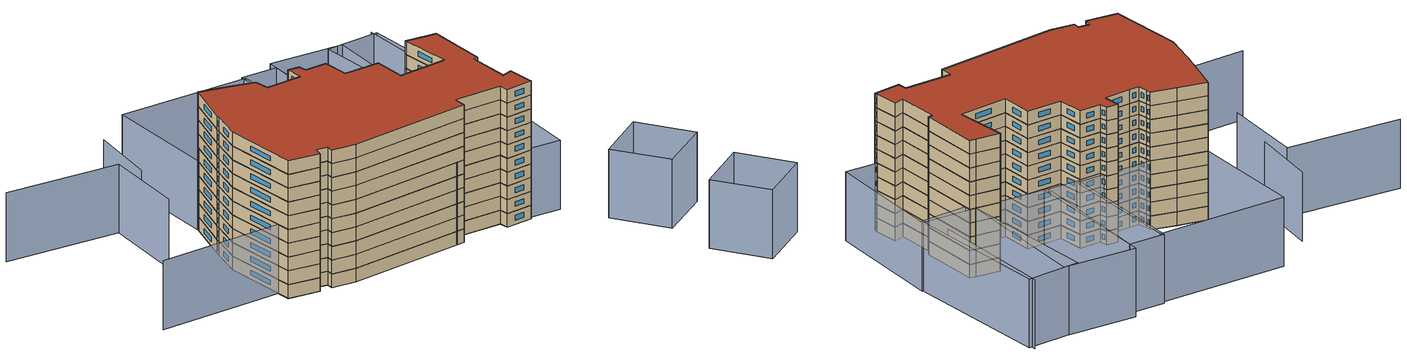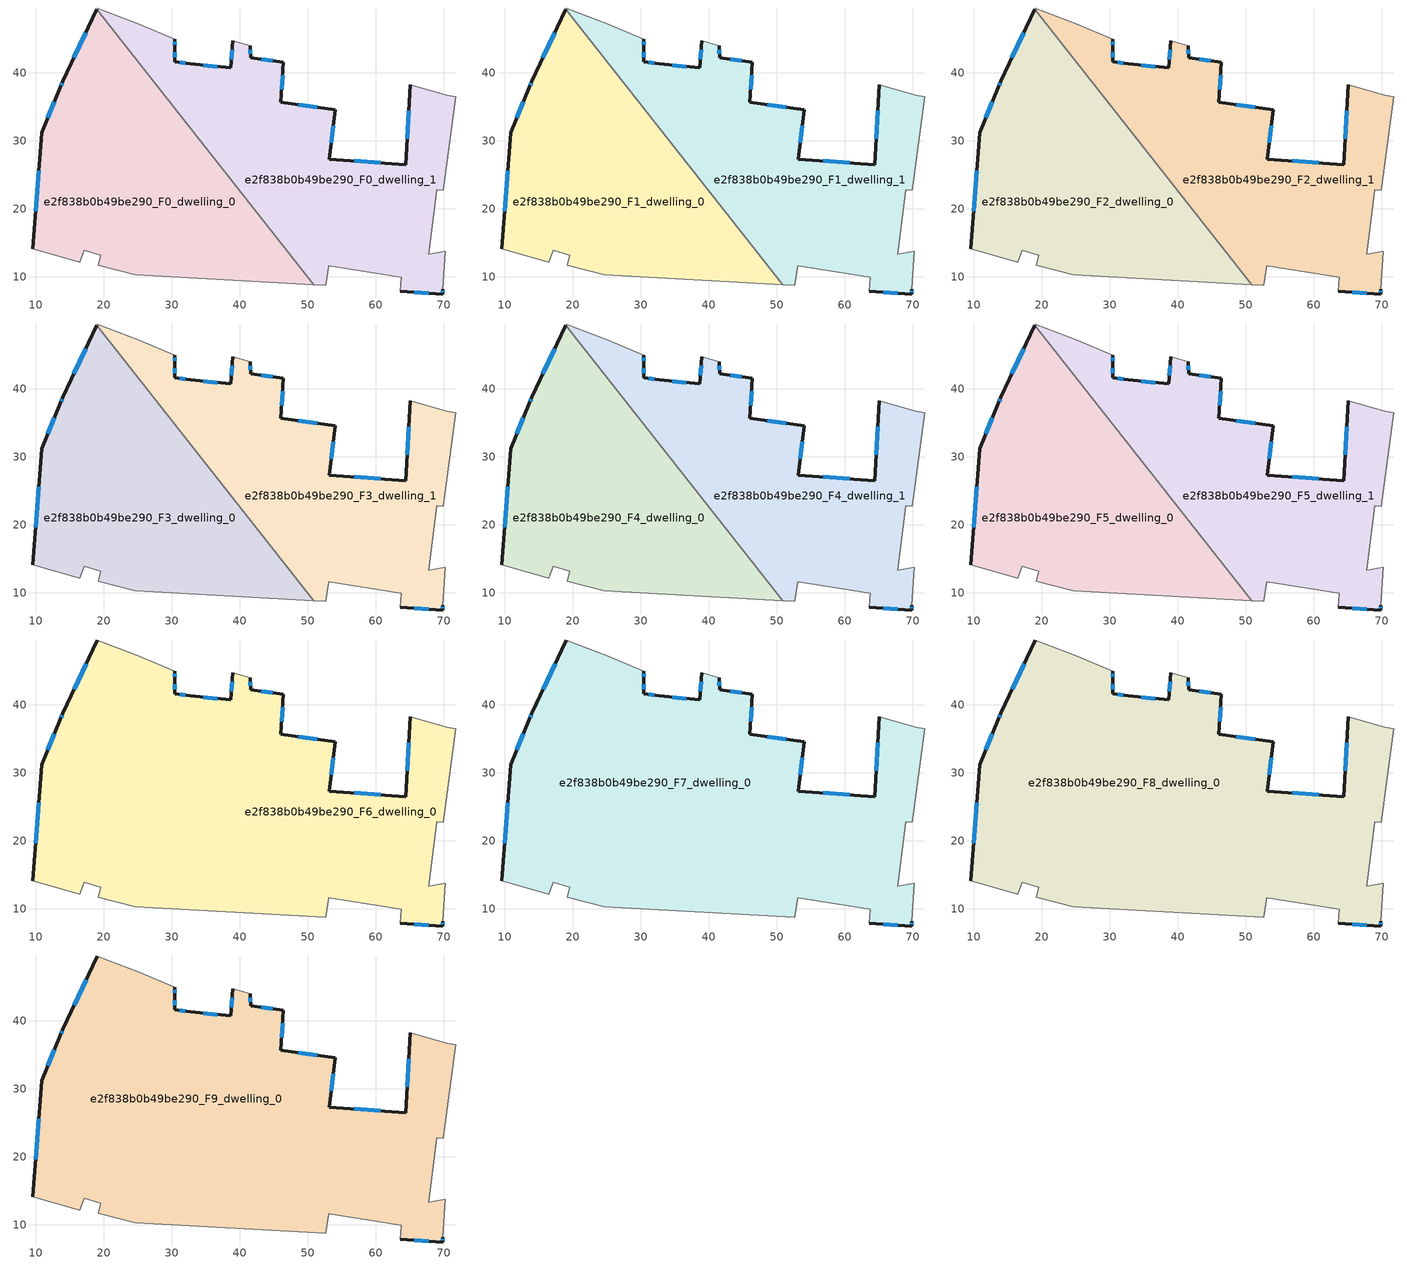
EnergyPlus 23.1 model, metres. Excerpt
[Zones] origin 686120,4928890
e2f838b0b49be290_F0_dwelling_0
 floor ground (EU_floor_Construction): 50.9,8.88 18.97,49.33 14,38.8 13.64,37.92 10.9,31.18 9.59,14.11 16.46,12.14 17.13,13.94 19.56,13.2 19.23,11.7 24.6,10.34 z0
 wall outside (EU_wall_Construction): 9.59,14.11 10.9,31.18 13.64,37.92 14,38.8 18.97,49.33 z0:3
 wall adiabatic (EU_wall_Construction): 50.9,8.88 24.6,10.34 19.23,11.7 19.56,13.2 17.13,13.94 16.46,12.14 9.59,14.11 z0:3
 wall to e2f838b0b49be290_F0_dwelling_1 (EU_wall_Construction): 18.97,49.33 50.9,8.88 z0:3
 window (EU_Window_Construction): 10.02,19.66 10.48,25.63 / 11.79,33.37 12.75,35.73 / 13.76,38.2 13.88,38.51 / 15.62,42.22 17.35,45.91 z0.98:2.02
e2f838b0b49be290_F0_dwelling_1
 floor ground (EU_floor_Construction): 69.84,7.48 69.89,8.21 70.26,13.8 67.79,13.35 68.95,22.83 69.96,22.72 71.75,36.47 70.48,36.75 65.08,38.23 64.41,26.52 53.2,27.33 54.04,34.61 46.05,35.66 46.42,41.6 41.61,42.23 41.52,44.03 39.01,44.72 38.67,40.73 32.71,41.36 30.43,41.63 30.41,43.76 30.44,44.94 25.22,47.19 19.07,49.55 18.97,49.33 50.9,8.88 52.64,8.78 53.1,11.62 63.77,9.98 63.65,7.87 z0
 wall outside (EU_wall_Construction): 30.44,44.94 30.41,43.76 30.43,41.63 32.71,41.36 38.67,40.73 39.01,44.72 / 41.52,44.03 41.61,42.23 46.42,41.6 46.05,35.66 54.04,34.61 53.2,27.33 64.41,26.52 65.08,38.23 / 69.89,8.21 69.84,7.48 63.65,7.87 z0:3
 wall adiabatic (EU_wall_Construction): 39.01,44.72 41.52,44.03 / 65.08,38.23 70.48,36.75 71.75,36.47 69.96,22.72 68.95,22.83 67.79,13.35 70.26,13.8 69.89,8.21 / 63.65,7.87 63.77,9.98 53.1,11.62 52.64,8.78 50.9,8.88 / 18.97,49.33 19.07,49.55 25.22,47.19 30.44,44.94 z0:3
 window (EU_Window_Construction): 30.43,44.55 30.42,44.14 / 30.42,43.07 30.42,42.32 / 31.17,41.54 31.97,41.45 / 34.65,41.15 36.73,40.93 / 38.78,42.03 38.9,43.42 / 41.55,43.44 41.58,42.81 / 43.18,42.02 44.86,41.8 / 46.3,39.67 46.17,37.59 / 48.65,35.32 51.44,34.95 / 53.77,32.24 53.47,29.7 / 56.85,27.06 60.77,26.78 / 64.63,30.33 64.86,34.42 / 69.87,7.97 69.86,7.72 / 67.83,7.6 65.66,7.74 z0.98:2.02
e2f838b0b49be290_F1_dwelling_0
 floor to e2f838b0b49be290_F0_dwelling_0 (EU_floor_Construction): 50.9,8.88 18.97,49.33 14,38.8 13.64,37.92 10.9,31.18 9.59,14.11 16.46,12.14 17.13,13.94 19.56,13.2 19.23,11.7 24.6,10.34 z3
 wall outside (EU_wall_Construction): 9.59,14.11 10.9,31.18 13.64,37.92 14,38.8 18.97,49.33 z3:6
 wall adiabatic (EU_wall_Construction): 50.9,8.88 24.6,10.34 19.23,11.7 19.56,13.2 17.13,13.94 16.46,12.14 9.59,14.11 z3:6
 wall to e2f838b0b49be290_F1_dwelling_1 (EU_wall_Construction): 18.97,49.33 50.9,8.88 z3:6
 window (EU_Window_Construction): 10.02,19.66 10.48,25.63 / 11.79,33.37 12.75,35.73 / 13.76,38.2 13.88,38.51 / 15.62,42.22 17.35,45.91 z3.98:5.02
e2f838b0b49be290_F1_dwelling_1
 floor to e2f838b0b49be290_F0_dwelling_1 (EU_floor_Construction): 69.84,7.48 69.89,8.21 70.26,13.8 67.79,13.35 68.95,22.83 69.96,22.72 71.75,36.47 70.48,36.75 65.08,38.23 64.41,26.52 53.2,27.33 54.04,34.61 46.05,35.66 46.42,41.6 41.61,42.23 41.52,44.03 39.01,44.72 38.67,40.73 32.71,41.36 30.43,41.63 30.41,43.76 30.44,44.94 25.22,47.19 19.07,49.55 18.97,49.33 50.9,8.88 52.64,8.78 53.1,11.62 63.77,9.98 63.65,7.87 z3
 wall outside (EU_wall_Construction): 30.44,44.94 30.41,43.76 30.43,41.63 32.71,41.36 38.67,40.73 39.01,44.72 / 41.52,44.03 41.61,42.23 46.42,41.6 46.05,35.66 54.04,34.61 53.2,27.33 64.41,26.52 65.08,38.23 / 69.89,8.21 69.84,7.48 63.65,7.87 z3:6
 wall adiabatic (EU_wall_Construction): 39.01,44.72 41.52,44.03 / 65.08,38.23 70.48,36.75 71.75,36.47 69.96,22.72 68.95,22.83 67.79,13.35 70.26,13.8 69.89,8.21 / 63.65,7.87 63.77,9.98 53.1,11.62 52.64,8.78 50.9,8.88 / 18.97,49.33 19.07,49.55 25.22,47.19 30.44,44.94 z3:6
 window (EU_Window_Construction): 30.43,44.55 30.42,44.14 / 30.42,43.07 30.42,42.32 / 31.17,41.54 31.97,41.45 / 34.65,41.15 36.73,40.93 / 38.78,42.03 38.9,43.42 / 41.55,43.44 41.58,42.81 / 43.18,42.02 44.86,41.8 / 46.3,39.67 46.17,37.59 / 48.65,35.32 51.44,34.95 / 53.77,32.24 53.47,29.7 / 56.85,27.06 60.77,26.78 / 64.63,30.33 64.86,34.42 / 69.87,7.97 69.86,7.72 / 67.83,7.6 65.66,7.74 z3.98:5.02
e2f838b0b49be290_F2_dwelling_0
 floor to e2f838b0b49be290_F1_dwelling_0 (EU_floor_Construction): 50.9,8.88 18.97,49.33 14,38.8 13.64,37.92 10.9,31.18 9.59,14.11 16.46,12.14 17.13,13.94 19.56,13.2 19.23,11.7 24.6,10.34 z6
 wall outside (EU_wall_Construction): 9.59,14.11 10.9,31.18 13.64,37.92 14,38.8 18.97,49.33 z6:9
 wall adiabatic (EU_wall_Construction): 50.9,8.88 24.6,10.34 19.23,11.7 19.56,13.2 17.13,13.94 16.46,12.14 9.59,14.11 z6:9
 wall to e2f838b0b49be290_F2_dwelling_1 (EU_wall_Construction): 18.97,49.33 50.9,8.88 z6:9
 window (EU_Window_Construction): 10.02,19.66 10.48,25.63 / 11.79,33.37 12.75,35.73 / 13.76,38.2 13.88,38.51 / 15.62,42.22 17.35,45.91 z6.98:8.02
e2f838b0b49be290_F2_dwelling_1
 floor to e2f838b0b49be290_F1_dwelling_1 (EU_floor_Construction): 69.84,7.48 69.89,8.21 70.26,13.8 67.79,13.35 68.95,22.83 69.96,22.72 71.75,36.47 70.48,36.75 65.08,38.23 64.41,26.52 53.2,27.33 54.04,34.61 46.05,35.66 46.42,41.6 41.61,42.23 41.52,44.03 39.01,44.72 38.67,40.73 32.71,41.36 30.43,41.63 30.41,43.76 30.44,44.94 25.22,47.19 19.07,49.55 18.97,49.33 50.9,8.88 52.64,8.78 53.1,11.62 63.77,9.98 63.65,7.87 z6
 wall outside (EU_wall_Construction): 30.44,44.94 30.41,43.76 30.43,41.63 32.71,41.36 38.67,40.73 39.01,44.72 / 41.52,44.03 41.61,42.23 46.42,41.6 46.05,35.66 54.04,34.61 53.2,27.33 64.41,26.52 65.08,38.23 / 69.89,8.21 69.84,7.48 63.65,7.87 z6:9
 wall adiabatic (EU_wall_Construction): 39.01,44.72 41.52,44.03 / 65.08,38.23 70.48,36.75 71.75,36.47 69.96,22.72 68.95,22.83 67.79,13.35 70.26,13.8 69.89,8.21 / 63.65,7.87 63.77,9.98 53.1,11.62 52.64,8.78 50.9,8.88 / 18.97,49.33 19.07,49.55 25.22,47.19 30.44,44.94 z6:9
 window (EU_Window_Construction): 30.43,44.55 30.42,44.14 / 30.42,43.07 30.42,42.32 / 31.17,41.54 31.97,41.45 / 34.65,41.15 36.73,40.93 / 38.78,42.03 38.9,43.42 / 41.55,43.44 41.58,42.81 / 43.18,42.02 44.86,41.8 / 46.3,39.67 46.17,37.59 / 48.65,35.32 51.44,34.95 / 53.77,32.24 53.47,29.7 / 56.85,27.06 60.77,26.78 / 64.63,30.33 64.86,34.42 / 69.87,7.97 69.86,7.72 / 67.83,7.6 65.66,7.74 z6.98:8.02
e2f838b0b49be290_F3_dwelling_0
 floor to e2f838b0b49be290_F2_dwelling_0 (EU_floor_Construction): 50.9,8.88 18.97,49.33 14,38.8 13.64,37.92 10.9,31.18 9.59,14.11 16.46,12.14 17.13,13.94 19.56,13.2 19.23,11.7 24.6,10.34 z9
 wall outside (EU_wall_Construction): 9.59,14.11 10.9,31.18 13.64,37.92 14,38.8 18.97,49.33 z9:12
 wall adiabatic (EU_wall_Construction): 50.9,8.88 24.6,10.34 19.23,11.7 19.56,13.2 17.13,13.94 16.46,12.14 9.59,14.11 z9:12
 wall to e2f838b0b49be290_F3_dwelling_1 (EU_wall_Construction): 18.97,49.33 50.9,8.88 z9:12
 window (EU_Window_Construction): 10.02,19.66 10.48,25.63 / 11.79,33.37 12.75,35.73 / 13.76,38.2 13.88,38.51 / 15.62,42.22 17.35,45.91 z9.98:11.02
e2f838b0b49be290_F3_dwelling_1
 floor to e2f838b0b49be290_F2_dwelling_1 (EU_floor_Construction): 69.84,7.48 69.89,8.21 70.26,13.8 67.79,13.35 68.95,22.83 69.96,22.72 71.75,36.47 70.48,36.75 65.08,38.23 64.41,26.52 53.2,27.33 54.04,34.61 46.05,35.66 46.42,41.6 41.61,42.23 41.52,44.03 39.01,44.72 38.67,40.73 32.71,41.36 30.43,41.63 30.41,43.76 30.44,44.94 25.22,47.19 19.07,49.55 18.97,49.33 50.9,8.88 52.64,8.78 53.1,11.62 63.77,9.98 63.65,7.87 z9
 wall outside (EU_wall_Construction): 30.44,44.94 30.41,43.76 30.43,41.63 32.71,41.36 38.67,40.73 39.01,44.72 / 41.52,44.03 41.61,42.23 46.42,41.6 46.05,35.66 54.04,34.61 53.2,27.33 64.41,26.52 65.08,38.23 / 69.89,8.21 69.84,7.48 63.65,7.87 z9:12
 wall adiabatic (EU_wall_Construction): 39.01,44.72 41.52,44.03 / 65.08,38.23 70.48,36.75 71.75,36.47 69.96,22.72 68.95,22.83 67.79,13.35 70.26,13.8 69.89,8.21 / 63.65,7.87 63.77,9.98 53.1,11.62 52.64,8.78 50.9,8.88 / 18.97,49.33 19.07,49.55 25.22,47.19 30.44,44.94 z9:12
 window (EU_Window_Construction): 30.43,44.55 30.42,44.14 / 30.42,43.07 30.42,42.32 / 31.17,41.54 31.97,41.45 / 34.65,41.15 36.73,40.93 / 38.78,42.03 38.9,43.42 / 41.55,43.44 41.58,42.81 / 43.18,42.02 44.86,41.8 / 46.3,39.67 46.17,37.59 / 48.65,35.32 51.44,34.95 / 53.77,32.24 53.47,29.7 / 56.85,27.06 60.77,26.78 / 64.63,30.33 64.86,34.42 / 69.87,7.97 69.86,7.72 / 67.83,7.6 65.66,7.74 z9.98:11.02
e2f838b0b49be290_F4_dwelling_0
 floor to e2f838b0b49be290_F3_dwelling_0 (EU_floor_Construction): 50.9,8.88 18.97,49.33 14,38.8 13.64,37.92 10.9,31.18 9.59,14.11 16.46,12.14 17.13,13.94 19.56,13.2 19.23,11.7 24.6,10.34 z12
 wall outside (EU_wall_Construction): 9.59,14.11 10.9,31.18 13.64,37.92 14,38.8 18.97,49.33 z12:15
 wall adiabatic (EU_wall_Construction): 50.9,8.88 24.6,10.34 19.23,11.7 19.56,13.2 17.13,13.94 16.46,12.14 9.59,14.11 z12:15
 wall to e2f838b0b49be290_F4_dwelling_1 (EU_wall_Construction): 18.97,49.33 50.9,8.88 z12:15
 window (EU_Window_Construction): 10.02,19.66 10.48,25.63 / 11.79,33.37 12.75,35.73 / 13.76,38.2 13.88,38.51 / 15.62,42.22 17.35,45.91 z12.98:14.02
e2f838b0b49be290_F4_dwelling_1
 floor to e2f838b0b49be290_F3_dwelling_1 (EU_floor_Construction): 69.84,7.48 69.89,8.21 70.26,13.8 67.79,13.35 68.95,22.83 69.96,22.72 71.75,36.47 70.48,36.75 65.08,38.23 64.41,26.52 53.2,27.33 54.04,34.61 46.05,35.66 46.42,41.6 41.61,42.23 41.52,44.03 39.01,44.72 38.67,40.73 32.71,41.36 30.43,41.63 30.41,43.76 30.44,44.94 25.22,47.19 19.07,49.55 18.97,49.33 50.9,8.88 52.64,8.78 53.1,11.62 63.77,9.98 63.65,7.87 z12
 wall outside (EU_wall_Construction): 30.44,44.94 30.41,43.76 30.43,41.63 32.71,41.36 38.67,40.73 39.01,44.72 / 41.52,44.03 41.61,42.23 46.42,41.6 46.05,35.66 54.04,34.61 53.2,27.33 64.41,26.52 65.08,38.23 / 69.89,8.21 69.84,7.48 63.65,7.87 z12:15
 wall adiabatic (EU_wall_Construction): 39.01,44.72 41.52,44.03 / 65.08,38.23 70.48,36.75 71.75,36.47 69.96,22.72 68.95,22.83 67.79,13.35 70.26,13.8 69.89,8.21 / 63.65,7.87 63.77,9.98 53.1,11.62 52.64,8.78 50.9,8.88 / 18.97,49.33 19.07,49.55 25.22,47.19 30.44,44.94 z12:15
 window (EU_Window_Construction): 30.43,44.55 30.42,44.14 / 30.42,43.07 30.42,42.32 / 31.17,41.54 31.97,41.45 / 34.65,41.15 36.73,40.93 / 38.78,42.03 38.9,43.42 / 41.55,43.44 41.58,42.81 / 43.18,42.02 44.86,41.8 / 46.3,39.67 46.17,37.59 / 48.65,35.32 51.44,34.95 / 53.77,32.24 53.47,29.7 / 56.85,27.06 60.77,26.78 / 64.63,30.33 64.86,34.42 / 69.87,7.97 69.86,7.72 / 67.83,7.6 65.66,7.74 z12.98:14.02
e2f838b0b49be290_F5_dwelling_0
 floor to e2f838b0b49be290_F4_dwelling_0 (EU_floor_Construction): 50.9,8.88 18.97,49.33 14,38.8 13.64,37.92 10.9,31.18 9.59,14.11 16.46,12.14 17.13,13.94 19.56,13.2 19.23,11.7 24.6,10.34 z15
 wall outside (EU_wall_Construction): 9.59,14.11 10.9,31.18 13.64,37.92 14,38.8 18.97,49.33 z15:18
 wall adiabatic (EU_wall_Construction): 50.9,8.88 24.6,10.34 19.23,11.7 19.56,13.2 17.13,13.94 16.46,12.14 9.59,14.11 z15:18
 wall to e2f838b0b49be290_F5_dwelling_1 (EU_wall_Construction): 18.97,49.33 50.9,8.88 z15:18
 window (EU_Window_Construction): 10.02,19.66 10.48,25.63 / 11.79,33.37 12.75,35.73 / 13.76,38.2 13.88,38.51 / 15.62,42.22 17.35,45.91 z15.98:17.02
e2f838b0b49be290_F5_dwelling_1
 floor to e2f838b0b49be290_F4_dwelling_1 (EU_floor_Construction): 69.84,7.48 69.89,8.21 70.26,13.8 67.79,13.35 68.95,22.83 69.96,22.72 71.75,36.47 70.48,36.75 65.08,38.23 64.41,26.52 53.2,27.33 54.04,34.61 46.05,35.66 46.42,41.6 41.61,42.23 41.52,44.03 39.01,44.72 38.67,40.73 32.71,41.36 30.43,41.63 30.41,43.76 30.44,44.94 25.22,47.19 19.07,49.55 18.97,49.33 50.9,8.88 52.64,8.78 53.1,11.62 63.77,9.98 63.65,7.87 z15
 wall outside (EU_wall_Construction): 30.44,44.94 30.41,43.76 30.43,41.63 32.71,41.36 38.67,40.73 39.01,44.72 / 41.52,44.03 41.61,42.23 46.42,41.6 46.05,35.66 54.04,34.61 53.2,27.33 64.41,26.52 65.08,38.23 / 69.89,8.21 69.84,7.48 63.65,7.87 z15:18
 wall adiabatic (EU_wall_Construction): 39.01,44.72 41.52,44.03 / 65.08,38.23 70.48,36.75 71.75,36.47 69.96,22.72 68.95,22.83 67.79,13.35 70.26,13.8 69.89,8.21 / 63.65,7.87 63.77,9.98 53.1,11.62 52.64,8.78 50.9,8.88 / 18.97,49.33 19.07,49.55 25.22,47.19 30.44,44.94 z15:18
 window (EU_Window_Construction): 30.43,44.55 30.42,44.14 / 30.42,43.07 30.42,42.32 / 31.17,41.54 31.97,41.45 / 34.65,41.15 36.73,40.93 / 38.78,42.03 38.9,43.42 / 41.55,43.44 41.58,42.81 / 43.18,42.02 44.86,41.8 / 46.3,39.67 46.17,37.59 / 48.65,35.32 51.44,34.95 / 53.77,32.24 53.47,29.7 / 56.85,27.06 60.77,26.78 / 64.63,30.33 64.86,34.42 / 69.87,7.97 69.86,7.72 / 67.83,7.6 65.66,7.74 z15.98:17.02
e2f838b0b49be290_F6_dwelling_0
 floor to e2f838b0b49be290_F5_dwelling_0 (EU_floor_Construction): 50.9,8.88 18.97,49.33 14,38.8 13.64,37.92 10.9,31.18 9.59,14.11 16.46,12.14 17.13,13.94 19.56,13.2 19.23,11.7 24.6,10.34 z18
 floor to e2f838b0b49be290_F5_dwelling_1 (EU_floor_Construction): 69.84,7.48 69.89,8.21 70.26,13.8 67.79,13.35 68.95,22.83 69.96,22.72 71.75,36.47 70.48,36.75 65.08,38.23 64.41,26.52 53.2,27.33 54.04,34.61 46.05,35.66 46.42,41.6 41.61,42.23 41.52,44.03 39.01,44.72 38.67,40.73 32.71,41.36 30.43,41.63 30.41,43.76 30.44,44.94 25.22,47.19 19.07,49.55 18.97,49.33 50.9,8.88 52.64,8.78 53.1,11.62 63.77,9.98 63.65,7.87 z18
 wall outside (EU_wall_Construction): 30.44,44.94 30.41,43.76 30.43,41.63 32.71,41.36 38.67,40.73 39.01,44.72 / 41.52,44.03 41.61,42.23 46.42,41.6 46.05,35.66 54.04,34.61 53.2,27.33 64.41,26.52 65.08,38.23 / 69.89,8.21 69.84,7.48 63.65,7.87 / 9.59,14.11 10.9,31.18 13.64,37.92 14,38.8 19.07,49.55 z18:21
 wall adiabatic (EU_wall_Construction): 39.01,44.72 41.52,44.03 / 65.08,38.23 70.48,36.75 71.75,36.47 69.96,22.72 68.95,22.83 67.79,13.35 70.26,13.8 69.89,8.21 / 63.65,7.87 63.77,9.98 53.1,11.62 52.64,8.78 24.6,10.34 19.23,11.7 19.56,13.2 17.13,13.94 16.46,12.14 9.59,14.11 / 19.07,49.55 25.22,47.19 30.44,44.94 z18:21
 window (EU_Window_Construction): 30.43,44.55 30.42,44.14 / 30.42,43.07 30.42,42.32 / 31.17,41.54 31.97,41.45 / 34.65,41.15 36.73,40.93 / 38.78,42.03 38.9,43.42 / 41.55,43.44 41.58,42.81 / 43.18,42.02 44.86,41.8 / 46.3,39.67 46.17,37.59 / 48.65,35.32 51.44,34.95 / 53.77,32.24 53.47,29.7 / 56.85,27.06 60.77,26.78 / 64.63,30.33 64.86,34.42 / 69.87,7.97 69.86,7.72 / 67.83,7.6 65.66,7.74 / 10.02,19.66 10.48,25.63 / 11.79,33.37 12.75,35.73 / 13.76,38.2 13.88,38.51 / 15.65,42.29 17.42,46.05 z18.98:20.02
e2f838b0b49be290_F7_dwelling_0
 floor to e2f838b0b49be290_F6_dwelling_0 (EU_floor_Construction): 69.84,7.48 69.89,8.21 70.26,13.8 67.79,13.35 68.95,22.83 69.96,22.72 71.75,36.47 70.48,36.75 65.08,38.23 64.41,26.52 53.2,27.33 54.04,34.61 46.05,35.66 46.42,41.6 41.61,42.23 41.52,44.03 39.01,44.72 38.67,40.73 32.71,41.36 30.43,41.63 30.41,43.76 30.44,44.94 25.22,47.19 19.07,49.55 14,38.8 13.64,37.92 10.9,31.18 9.59,14.11 16.46,12.14 17.13,13.94 19.56,13.2 19.23,11.7 24.6,10.34 52.64,8.78 53.1,11.62 63.77,9.98 63.65,7.87 z21
 wall outside (EU_wall_Construction): 30.44,44.94 30.41,43.76 30.43,41.63 32.71,41.36 38.67,40.73 39.01,44.72 / 41.52,44.03 41.61,42.23 46.42,41.6 46.05,35.66 54.04,34.61 53.2,27.33 64.41,26.52 65.08,38.23 / 69.89,8.21 69.84,7.48 63.65,7.87 / 9.59,14.11 10.9,31.18 13.64,37.92 14,38.8 19.07,49.55 z21:24
 wall adiabatic (EU_wall_Construction): 39.01,44.72 41.52,44.03 / 65.08,38.23 70.48,36.75 71.75,36.47 69.96,22.72 68.95,22.83 67.79,13.35 70.26,13.8 69.89,8.21 / 63.65,7.87 63.77,9.98 53.1,11.62 52.64,8.78 24.6,10.34 19.23,11.7 19.56,13.2 17.13,13.94 16.46,12.14 9.59,14.11 / 19.07,49.55 25.22,47.19 30.44,44.94 z21:24
 window (EU_Window_Construction): 30.43,44.55 30.42,44.14 / 30.42,43.07 30.42,42.32 / 31.17,41.54 31.97,41.45 / 34.65,41.15 36.73,40.93 / 38.78,42.03 38.9,43.42 / 41.55,43.44 41.58,42.81 / 43.18,42.02 44.86,41.8 / 46.3,39.67 46.17,37.59 / 48.65,35.32 51.44,34.95 / 53.77,32.24 53.47,29.7 / 56.85,27.06 60.77,26.78 / 64.63,30.33 64.86,34.42 / 69.87,7.97 69.86,7.72 / 67.83,7.6 65.66,7.74 / 10.02,19.66 10.48,25.63 / 11.79,33.37 12.75,35.73 / 13.76,38.2 13.88,38.51 / 15.65,42.29 17.42,46.05 z21.98:23.02
e2f838b0b49be290_F8_dwelling_0
 floor to e2f838b0b49be290_F7_dwelling_0 (EU_floor_Construction): 69.84,7.48 69.89,8.21 70.26,13.8 67.79,13.35 68.95,22.83 69.96,22.72 71.75,36.47 70.48,36.75 65.08,38.23 64.41,26.52 53.2,27.33 54.04,34.61 46.05,35.66 46.42,41.6 41.61,42.23 41.52,44.03 39.01,44.72 38.67,40.73 32.71,41.36 30.43,41.63 30.41,43.76 30.44,44.94 25.22,47.19 19.07,49.55 14,38.8 13.64,37.92 10.9,31.18 9.59,14.11 16.46,12.14 17.13,13.94 19.56,13.2 19.23,11.7 24.6,10.34 52.64,8.78 53.1,11.62 63.77,9.98 63.65,7.87 z24
 wall outside (EU_wall_Construction): 30.44,44.94 30.41,43.76 30.43,41.63 32.71,41.36 38.67,40.73 39.01,44.72 / 41.52,44.03 41.61,42.23 46.42,41.6 46.05,35.66 54.04,34.61 53.2,27.33 64.41,26.52 65.08,38.23 / 69.89,8.21 69.84,7.48 63.65,7.87 / 9.59,14.11 10.9,31.18 13.64,37.92 14,38.8 19.07,49.55 z24:27
 wall adiabatic (EU_wall_Construction): 39.01,44.72 41.52,44.03 / 65.08,38.23 70.48,36.75 71.75,36.47 69.96,22.72 68.95,22.83 67.79,13.35 70.26,13.8 69.89,8.21 / 63.65,7.87 63.77,9.98 53.1,11.62 52.64,8.78 24.6,10.34 19.23,11.7 19.56,13.2 17.13,13.94 16.46,12.14 9.59,14.11 / 19.07,49.55 25.22,47.19 30.44,44.94 z24:27
 window (EU_Window_Construction): 30.43,44.55 30.42,44.14 / 30.42,43.07 30.42,42.32 / 31.17,41.54 31.97,41.45 / 34.65,41.15 36.73,40.93 / 38.78,42.03 38.9,43.42 / 41.55,43.44 41.58,42.81 / 43.18,42.02 44.86,41.8 / 46.3,39.67 46.17,37.59 / 48.65,35.32 51.44,34.95 / 53.77,32.24 53.47,29.7 / 56.85,27.06 60.77,26.78 / 64.63,30.33 64.86,34.42 / 69.87,7.97 69.86,7.72 / 67.83,7.6 65.66,7.74 / 10.02,19.66 10.48,25.63 / 11.79,33.37 12.75,35.73 / 13.76,38.2 13.88,38.51 / 15.65,42.29 17.42,46.05 z24.98:26.02
e2f838b0b49be290_F9_dwelling_0
 floor to e2f838b0b49be290_F8_dwelling_0 (EU_floor_Construction): 69.84,7.48 69.89,8.21 70.26,13.8 67.79,13.35 68.95,22.83 69.96,22.72 71.75,36.47 70.48,36.75 65.08,38.23 64.41,26.52 53.2,27.33 54.04,34.61 46.05,35.66 46.42,41.6 41.61,42.23 41.52,44.03 39.01,44.72 38.67,40.73 32.71,41.36 30.43,41.63 30.41,43.76 30.44,44.94 25.22,47.19 19.07,49.55 14,38.8 13.64,37.92 10.9,31.18 9.59,14.11 16.46,12.14 17.13,13.94 19.56,13.2 19.23,11.7 24.6,10.34 52.64,8.78 53.1,11.62 63.77,9.98 63.65,7.87 z27
 wall outside (EU_wall_Construction): 30.44,44.94 30.41,43.76 30.43,41.63 32.71,41.36 38.67,40.73 39.01,44.72 / 41.52,44.03 41.61,42.23 46.42,41.6 46.05,35.66 54.04,34.61 53.2,27.33 64.41,26.52 65.08,38.23 / 69.89,8.21 69.84,7.48 63.65,7.87 / 9.59,14.11 10.9,31.18 13.64,37.92 14,38.8 19.07,49.55 z27:30
 wall adiabatic (EU_wall_Construction): 39.01,44.72 41.52,44.03 / 65.08,38.23 70.48,36.75 71.75,36.47 69.96,22.72 68.95,22.83 67.79,13.35 70.26,13.8 69.89,8.21 / 63.65,7.87 63.77,9.98 53.1,11.62 52.64,8.78 24.6,10.34 19.23,11.7 19.56,13.2 17.13,13.94 16.46,12.14 9.59,14.11 / 19.07,49.55 25.22,47.19 30.44,44.94 z27:30
 window (EU_Window_Construction): 30.43,44.55 30.42,44.14 / 30.42,43.07 30.42,42.32 / 31.17,41.54 31.97,41.45 / 34.65,41.15 36.73,40.93 / 38.78,42.03 38.9,43.42 / 41.55,43.44 41.58,42.81 / 43.18,42.02 44.86,41.8 / 46.3,39.67 46.17,37.59 / 48.65,35.32 51.44,34.95 / 53.77,32.24 53.47,29.7 / 56.85,27.06 60.77,26.78 / 64.63,30.33 64.86,34.42 / 69.87,7.97 69.86,7.72 / 67.83,7.6 65.66,7.74 / 10.02,19.66 10.48,25.63 / 11.79,33.37 12.75,35.73 / 13.76,38.2 13.88,38.51 / 15.65,42.29 17.42,46.05 z27.98:29.02
 roof outside (EU_roof_Construction): 70.48,36.75 71.75,36.47 69.96,22.72 68.95,22.83 67.79,13.35 70.26,13.8 69.89,8.21 69.84,7.48 63.65,7.87 63.77,9.98 53.1,11.62 52.64,8.78 24.6,10.34 19.23,11.7 19.56,13.2 17.13,13.94 16.46,12.14 9.59,14.11 10.9,31.18 13.64,37.92 14,38.8 19.07,49.55 25.22,47.19 30.44,44.94 30.41,43.76 30.43,41.63 32.71,41.36 38.67,40.73 39.01,44.72 41.52,44.03 41.61,42.23 46.42,41.6 46.05,35.66 54.04,34.61 53.2,27.33 64.41,26.52 65.08,38.23 z30
shading: -18.3,20.81 68.95,9.58 / 81.28,40.1 85.28,68.86 / -18.48,65.17 6.8,59.35 / 6.8,59.35 2.51,40.73 / 12.57,69.58 8.07,54.22 / 86.76,-15.07 81.07,-2.82 / 81.07,-2.82 93.31,2.86 / 93.31,2.86 99,-9.38 / 99,-9.38 86.76,-15.07 / 82.74,34.22 77.12,6.73 / 77.12,6.73 66.12,8.98 / 66.12,8.98 71.74,36.47 / 71.74,36.47 82.74,34.22 / 85.85,67.87 82.41,33.79 / 82.41,33.79 70.31,35.01 / 70.31,35.01 73.75,69.09 / 73.75,69.09 85.85,67.87 / 77.15,68.63 70.48,36.75 / 70.48,36.75 54.05,40.18 / 54.05,40.18 60.72,72.06 / 60.72,72.06 77.15,68.63 / 60.29,70 55,40.24 / 55,40.24 46.93,41.67 / 46.93,41.67 52.22,71.43 / 52.22,71.43 60.29,70 / 52.55,70.63 47.94,42.11 / 47.94,42.11 18.64,46.85 / 18.64,46.85 23.25,75.37 / 23.25,75.37 52.55,70.63 z0:15
[Building]
EU S2 Campaign: North Axis=0; Terrain=City; Solar Distribution=FullExterior
[Site:Location]
Bologna: Latitude=44.5; Longitude=11.25; Time Zone=1; Elevation=37
[SizingPeriod:WeatherFileDays]
AnnualSizingPeriod: Begin Month=1; Begin Day of Month=1; End Month=12; End Day of Month=31; Day of Week for Start Day=Monday; Use Weather File Daylight Saving Period=No; Use Weather File Rain and Snow Indicators=No
[MATERIAL]
EU_InternalMass_Material: Roughness=MediumRough; Thickness=0.1; Conductivity=1; Density=1800; Specific Heat=900; Thermal Absorptance=0.9; Solar Absorptance=0.7; Visible Absorptance=0.7
[MATERIAL:NOMASS] Roughness=MediumRough; Thermal Absorptance=0.9; Solar Absorptance=0.7; Visible Absorptance=0.7
Name | Thermal Resistance
EU_wall_NoMass | 0.905828
EU_roof_NoMass | 0.37593
EU_floor_NoMass | 0.67114
[WINDOWMATERIAL:SIMPLEGLAZINGSYSTEM]
EU_Window_SimpleGlazing: UFactor=4.52486; Solar Heat Gain Coefficient=0.85; Visible Transmittance=0.85
[CONSTRUCTION]
EU_wall_Construction: EU_wall_NoMass
EU_roof_Construction: EU_roof_NoMass
EU_floor_Construction: EU_floor_NoMass
EU_InternalMass_Construction: EU_InternalMass_Material
EU_Window_Construction: EU_Window_SimpleGlazing
[ZONE] Type=1; Multiplier=1; Ceiling Height=autocalculate; Floor Area=autocalculate; Part of Total Floor Area=Yes
Name | Volume
e2f838b0b49be290_F0_dwelling_0; e2f838b0b49be290_F1_dwelling_0; e2f838b0b49be290_F2_dwelling_0; e2f838b0b49be290_F3_dwelling_0; e2f838b0b49be290_F4_dwelling_0; e2f838b0b49be290_F5_dwelling_0 | 2540.55
e2f838b0b49be290_F6_dwelling_0 | 5081.11
e2f838b0b49be290_F7_dwelling_0; e2f838b0b49be290_F8_dwelling_0; e2f838b0b49be290_F9_dwelling_0 | 5081.12
e2f838b0b49be290_F0_dwelling_1; e2f838b0b49be290_F1_dwelling_1; e2f838b0b49be290_F2_dwelling_1; e2f838b0b49be290_F3_dwelling_1; e2f838b0b49be290_F4_dwelling_1; e2f838b0b49be290_F5_dwelling_1 | 2540.57
[INTERNALMASS] Construction=EU_InternalMass_Construction
Name | Zone or ZoneList | Surface Area
e2f838b0b49be290_F0_dwelling_0_EU_InternalMass | e2f838b0b49be290_F0_dwelling_0 | 846.851
e2f838b0b49be290_F0_dwelling_1_EU_InternalMass | e2f838b0b49be290_F0_dwelling_1 | 846.857
e2f838b0b49be290_F1_dwelling_0_EU_InternalMass | e2f838b0b49be290_F1_dwelling_0 | 846.851
e2f838b0b49be290_F1_dwelling_1_EU_InternalMass | e2f838b0b49be290_F1_dwelling_1 | 846.857
e2f838b0b49be290_F2_dwelling_0_EU_InternalMass | e2f838b0b49be290_F2_dwelling_0 | 846.851
e2f838b0b49be290_F2_dwelling_1_EU_InternalMass | e2f838b0b49be290_F2_dwelling_1 | 846.857
e2f838b0b49be290_F3_dwelling_0_EU_InternalMass | e2f838b0b49be290_F3_dwelling_0 | 846.851
e2f838b0b49be290_F3_dwelling_1_EU_InternalMass | e2f838b0b49be290_F3_dwelling_1 | 846.857
e2f838b0b49be290_F4_dwelling_0_EU_InternalMass | e2f838b0b49be290_F4_dwelling_0 | 846.851
e2f838b0b49be290_F4_dwelling_1_EU_InternalMass | e2f838b0b49be290_F4_dwelling_1 | 846.857
e2f838b0b49be290_F5_dwelling_0_EU_InternalMass | e2f838b0b49be290_F5_dwelling_0 | 846.851
e2f838b0b49be290_F5_dwelling_1_EU_InternalMass | e2f838b0b49be290_F5_dwelling_1 | 846.857
e2f838b0b49be290_F6_dwelling_0_EU_InternalMass | e2f838b0b49be290_F6_dwelling_0 | 1693.71
e2f838b0b49be290_F7_dwelling_0_EU_InternalMass | e2f838b0b49be290_F7_dwelling_0 | 1693.71
e2f838b0b49be290_F8_dwelling_0_EU_InternalMass | e2f838b0b49be290_F8_dwelling_0 | 1693.71
e2f838b0b49be290_F9_dwelling_0_EU_InternalMass | e2f838b0b49be290_F9_dwelling_0 | 1693.71
[OTHEREQUIPMENT] Fuel Type=Electricity; Design Level Calculation Method=Watts/Area; Power per Zone Floor Area=1; Fraction Latent=0; Fraction Radiant=0; Fraction Lost=0; Carbon Dioxide Generation Rate=0; EndUse Subcategory=EU_Step8_InternalGains
Name | Zone or ZoneList or Space or SpaceList | Schedule
EU_Step8_InternalGain_e2f838b0b49be290_F0_dwelling_0_f000 | e2f838b0b49be290_F0_dwelling_0 | EU_Step8_GainSchedule_e2f838b0b49be290_F0_dwelling_0_f000
EU_Step8_InternalGain_e2f838b0b49be290_F0_dwelling_1_f000 | e2f838b0b49be290_F0_dwelling_1 | EU_Step8_GainSchedule_e2f838b0b49be290_F0_dwelling_1_f000
EU_Step8_InternalGain_e2f838b0b49be290_F1_dwelling_0_f000 | e2f838b0b49be290_F1_dwelling_0 | EU_Step8_GainSchedule_e2f838b0b49be290_F1_dwelling_0_f000
EU_Step8_InternalGain_e2f838b0b49be290_F1_dwelling_1_f000 | e2f838b0b49be290_F1_dwelling_1 | EU_Step8_GainSchedule_e2f838b0b49be290_F1_dwelling_1_f000
EU_Step8_InternalGain_e2f838b0b49be290_F2_dwelling_0_f000 | e2f838b0b49be290_F2_dwelling_0 | EU_Step8_GainSchedule_e2f838b0b49be290_F2_dwelling_0_f000
EU_Step8_InternalGain_e2f838b0b49be290_F2_dwelling_1_f000 | e2f838b0b49be290_F2_dwelling_1 | EU_Step8_GainSchedule_e2f838b0b49be290_F2_dwelling_1_f000
EU_Step8_InternalGain_e2f838b0b49be290_F3_dwelling_0_f000 | e2f838b0b49be290_F3_dwelling_0 | EU_Step8_GainSchedule_e2f838b0b49be290_F3_dwelling_0_f000
EU_Step8_InternalGain_e2f838b0b49be290_F3_dwelling_1_f000 | e2f838b0b49be290_F3_dwelling_1 | EU_Step8_GainSchedule_e2f838b0b49be290_F3_dwelling_1_f000
EU_Step8_InternalGain_e2f838b0b49be290_F4_dwelling_0_f000 | e2f838b0b49be290_F4_dwelling_0 | EU_Step8_GainSchedule_e2f838b0b49be290_F4_dwelling_0_f000
EU_Step8_InternalGain_e2f838b0b49be290_F4_dwelling_1_f000 | e2f838b0b49be290_F4_dwelling_1 | EU_Step8_GainSchedule_e2f838b0b49be290_F4_dwelling_1_f000
EU_Step8_InternalGain_e2f838b0b49be290_F5_dwelling_0_f000 | e2f838b0b49be290_F5_dwelling_0 | EU_Step8_GainSchedule_e2f838b0b49be290_F5_dwelling_0_f000
EU_Step8_InternalGain_e2f838b0b49be290_F5_dwelling_1_f000 | e2f838b0b49be290_F5_dwelling_1 | EU_Step8_GainSchedule_e2f838b0b49be290_F5_dwelling_1_f000
EU_Step8_InternalGain_e2f838b0b49be290_F6_dwelling_0_f000 | e2f838b0b49be290_F6_dwelling_0 | EU_Step8_GainSchedule_e2f838b0b49be290_F6_dwelling_0_f000
EU_Step8_InternalGain_e2f838b0b49be290_F7_dwelling_0_f000 | e2f838b0b49be290_F7_dwelling_0 | EU_Step8_GainSchedule_e2f838b0b49be290_F7_dwelling_0_f000
EU_Step8_InternalGain_e2f838b0b49be290_F8_dwelling_0_f000 | e2f838b0b49be290_F8_dwelling_0 | EU_Step8_GainSchedule_e2f838b0b49be290_F8_dwelling_0_f000
EU_Step8_InternalGain_e2f838b0b49be290_F9_dwelling_0_f000 | e2f838b0b49be290_F9_dwelling_0 | EU_Step8_GainSchedule_e2f838b0b49be290_F9_dwelling_0_f000
[ZONEVENTILATION:DESIGNFLOWRATE] Schedule=EU_AlwaysOn; Design Flow Rate Calculation Method=AirChanges/Hour; Air Changes per Hour=0.73129; Ventilation Type=Natural; Fan Pressure Rise=0; Fan Total Efficiency=1; Constant Term Coefficient=1; Temperature Term Coefficient=0; Velocity Term Coefficient=0; Velocity Squared Term Coefficient=0; Minimum Indoor Temperature=-100; Maximum Indoor Temperature=100; Delta Temperature=-100; Minimum Outdoor Temperature=-100; Maximum Outdoor Temperature=100; Maximum Wind Speed=40
Name | Zone or ZoneList or Space or SpaceList
EU_ConstantAir_e2f838b0b49be290_F0_dwelling_0 | e2f838b0b49be290_F0_dwelling_0
EU_ConstantAir_e2f838b0b49be290_F0_dwelling_1 | e2f838b0b49be290_F0_dwelling_1
EU_ConstantAir_e2f838b0b49be290_F1_dwelling_0 | e2f838b0b49be290_F1_dwelling_0
EU_ConstantAir_e2f838b0b49be290_F1_dwelling_1 | e2f838b0b49be290_F1_dwelling_1
EU_ConstantAir_e2f838b0b49be290_F2_dwelling_0 | e2f838b0b49be290_F2_dwelling_0
EU_ConstantAir_e2f838b0b49be290_F2_dwelling_1 | e2f838b0b49be290_F2_dwelling_1
EU_ConstantAir_e2f838b0b49be290_F3_dwelling_0 | e2f838b0b49be290_F3_dwelling_0
EU_ConstantAir_e2f838b0b49be290_F3_dwelling_1 | e2f838b0b49be290_F3_dwelling_1
EU_ConstantAir_e2f838b0b49be290_F4_dwelling_0 | e2f838b0b49be290_F4_dwelling_0
EU_ConstantAir_e2f838b0b49be290_F4_dwelling_1 | e2f838b0b49be290_F4_dwelling_1
EU_ConstantAir_e2f838b0b49be290_F5_dwelling_0 | e2f838b0b49be290_F5_dwelling_0
EU_ConstantAir_e2f838b0b49be290_F5_dwelling_1 | e2f838b0b49be290_F5_dwelling_1
EU_ConstantAir_e2f838b0b49be290_F6_dwelling_0 | e2f838b0b49be290_F6_dwelling_0
EU_ConstantAir_e2f838b0b49be290_F7_dwelling_0 | e2f838b0b49be290_F7_dwelling_0
EU_ConstantAir_e2f838b0b49be290_F8_dwelling_0 | e2f838b0b49be290_F8_dwelling_0
EU_ConstantAir_e2f838b0b49be290_F9_dwelling_0 | e2f838b0b49be290_F9_dwelling_0
[HVACTEMPLATE:THERMOSTAT] Constant Heating Setpoint=20; Constant Cooling Setpoint=50
EU_HeatOnly_e2f838b0b49be290_F0_dwelling_0; EU_HeatOnly_e2f838b0b49be290_F0_dwelling_1; EU_HeatOnly_e2f838b0b49be290_F1_dwelling_0; EU_HeatOnly_e2f838b0b49be290_F1_dwelling_1; EU_HeatOnly_e2f838b0b49be290_F2_dwelling_0; EU_HeatOnly_e2f838b0b49be290_F2_dwelling_1; EU_HeatOnly_e2f838b0b49be290_F3_dwelling_0; EU_HeatOnly_e2f838b0b49be290_F3_dwelling_1; EU_HeatOnly_e2f838b0b49be290_F4_dwelling_0; EU_HeatOnly_e2f838b0b49be290_F4_dwelling_1; EU_HeatOnly_e2f838b0b49be290_F5_dwelling_0; EU_HeatOnly_e2f838b0b49be290_F5_dwelling_1; EU_HeatOnly_e2f838b0b49be290_F6_dwelling_0; EU_HeatOnly_e2f838b0b49be290_F7_dwelling_0; EU_HeatOnly_e2f838b0b49be290_F8_dwelling_0; EU_HeatOnly_e2f838b0b49be290_F9_dwelling_0
[HVACTEMPLATE:ZONE:IDEALLOADSAIRSYSTEM] System Availability Schedule=EU_AlwaysOn; Maximum Heating Supply Air Temperature=50; Minimum Cooling Supply Air Temperature=13; Maximum Heating Supply Air Humidity Ratio=0.0156; Minimum Cooling Supply Air Humidity Ratio=0.0077; Heating Limit=NoLimit; Cooling Limit=NoLimit; Heating Availability Schedule=EU_AlwaysOn; Cooling Availability Schedule=EU_CoolingOff; Dehumidification Control Type=ConstantSensibleHeatRatio; Cooling Sensible Heat Ratio=0.7; Dehumidification Setpoint=60; Humidification Control Type=None; Humidification Setpoint=30; Outdoor Air Method=None; Outdoor Air Flow Rate per Person=0.00944; Outdoor Air Flow Rate per Zone Floor Area=0; Outdoor Air Flow Rate per Zone=0; Demand Controlled Ventilation Type=None; Outdoor Air Economizer Type=NoEconomizer; Heat Recovery Type=None; Sensible Heat Recovery Effectiveness=0.7; Latent Heat Recovery Effectiveness=0.65
Name | Template Thermostat
e2f838b0b49be290_F0_dwelling_0 | EU_HeatOnly_e2f838b0b49be290_F0_dwelling_0
e2f838b0b49be290_F0_dwelling_1 | EU_HeatOnly_e2f838b0b49be290_F0_dwelling_1
e2f838b0b49be290_F1_dwelling_0 | EU_HeatOnly_e2f838b0b49be290_F1_dwelling_0
e2f838b0b49be290_F1_dwelling_1 | EU_HeatOnly_e2f838b0b49be290_F1_dwelling_1
e2f838b0b49be290_F2_dwelling_0 | EU_HeatOnly_e2f838b0b49be290_F2_dwelling_0
e2f838b0b49be290_F2_dwelling_1 | EU_HeatOnly_e2f838b0b49be290_F2_dwelling_1
e2f838b0b49be290_F3_dwelling_0 | EU_HeatOnly_e2f838b0b49be290_F3_dwelling_0
e2f838b0b49be290_F3_dwelling_1 | EU_HeatOnly_e2f838b0b49be290_F3_dwelling_1
e2f838b0b49be290_F4_dwelling_0 | EU_HeatOnly_e2f838b0b49be290_F4_dwelling_0
e2f838b0b49be290_F4_dwelling_1 | EU_HeatOnly_e2f838b0b49be290_F4_dwelling_1
e2f838b0b49be290_F5_dwelling_0 | EU_HeatOnly_e2f838b0b49be290_F5_dwelling_0
e2f838b0b49be290_F5_dwelling_1 | EU_HeatOnly_e2f838b0b49be290_F5_dwelling_1
e2f838b0b49be290_F6_dwelling_0 | EU_HeatOnly_e2f838b0b49be290_F6_dwelling_0
e2f838b0b49be290_F7_dwelling_0 | EU_HeatOnly_e2f838b0b49be290_F7_dwelling_0
e2f838b0b49be290_F8_dwelling_0 | EU_HeatOnly_e2f838b0b49be290_F8_dwelling_0
e2f838b0b49be290_F9_dwelling_0 | EU_HeatOnly_e2f838b0b49be290_F9_dwelling_0
[SIZING:ZONE] Zone Cooling Design Supply Air Temperature Input Method=SupplyAirTemperature; Zone Cooling Design Supply Air Temperature=13; Zone Heating Design Supply Air Temperature Input Method=SupplyAirTemperature; Zone Heating Design Supply Air Temperature=50; Zone Cooling Design Supply Air Humidity Ratio=0.008; Zone Heating Design Supply Air Humidity Ratio=0.008; Cooling Design Air Flow Method=DesignDay; Cooling Design Air Flow Rate=0; Cooling Minimum Air Flow per Zone Floor Area=0.000762; Cooling Minimum Air Flow=0; Cooling Minimum Air Flow Fraction=0.2; Heating Design Air Flow Method=DesignDay; Heating Design Air Flow Rate=0; Heating Maximum Air Flow per Zone Floor Area=0.002032; Heating Maximum Air Flow=0.141576; Heating Maximum Air Flow Fraction=0.3; Account for Dedicated Outdoor Air System=No; Dedicated Outdoor Air System Control Strategy=NeutralSupplyAir; Dedicated Outdoor Air Low Setpoint Temperature for Design=autosize; Dedicated Outdoor Air High Setpoint Temperature for Design=autosize; Zone Load Sizing Method=Sensible Load Only No Latent Load; Zone Latent Cooling Design Supply Air Humidity Ratio Input Method=HumidityRatioDifference; Zone Cooling Design Supply Air Humidity Ratio Difference=0.005; Zone Latent Heating Design Supply Air Humidity Ratio Input Method=HumidityRatioDifference; Zone Humidification Design Supply Air Humidity Ratio Difference=0.005
e2f838b0b49be290_F0_dwelling_0; e2f838b0b49be290_F0_dwelling_1; e2f838b0b49be290_F1_dwelling_0; e2f838b0b49be290_F1_dwelling_1; e2f838b0b49be290_F2_dwelling_0; e2f838b0b49be290_F2_dwelling_1; e2f838b0b49be290_F3_dwelling_0; e2f838b0b49be290_F3_dwelling_1; e2f838b0b49be290_F4_dwelling_0; e2f838b0b49be290_F4_dwelling_1; e2f838b0b49be290_F5_dwelling_0; e2f838b0b49be290_F5_dwelling_1; e2f838b0b49be290_F6_dwelling_0; e2f838b0b49be290_F7_dwelling_0; e2f838b0b49be290_F8_dwelling_0; e2f838b0b49be290_F9_dwelling_0
[SCHEDULE:CONSTANT]
Name | Hourly Value
EU_AlwaysOn | 1
EU_CoolingOff | 0
[SCHEDULE:FILE] Column Number=1; Rows to Skip at Top=0; Number of Hours of Data=8760; Column Separator=Comma; Interpolate to Timestep=No; Minutes per Item=60; Adjust Schedule for Daylight Savings=Yes
Name | File
EU_Step8_GainSchedule_e2f838b0b49be290_F0_dwelling_0_f000 | ../../schedules/e2f838b0b49be290/e2f838b0b49be290_F0_dwelling_0_f000_gain.csv
EU_Step8_GainSchedule_e2f838b0b49be290_F0_dwelling_1_f000 | ../../schedules/e2f838b0b49be290/e2f838b0b49be290_F0_dwelling_1_f000_gain.csv
EU_Step8_GainSchedule_e2f838b0b49be290_F1_dwelling_0_f000 | ../../schedules/e2f838b0b49be290/e2f838b0b49be290_F1_dwelling_0_f000_gain.csv
EU_Step8_GainSchedule_e2f838b0b49be290_F1_dwelling_1_f000 | ../../schedules/e2f838b0b49be290/e2f838b0b49be290_F1_dwelling_1_f000_gain.csv
EU_Step8_GainSchedule_e2f838b0b49be290_F2_dwelling_0_f000 | ../../schedules/e2f838b0b49be290/e2f838b0b49be290_F2_dwelling_0_f000_gain.csv
EU_Step8_GainSchedule_e2f838b0b49be290_F2_dwelling_1_f000 | ../../schedules/e2f838b0b49be290/e2f838b0b49be290_F2_dwelling_1_f000_gain.csv
EU_Step8_GainSchedule_e2f838b0b49be290_F3_dwelling_0_f000 | ../../schedules/e2f838b0b49be290/e2f838b0b49be290_F3_dwelling_0_f000_gain.csv
EU_Step8_GainSchedule_e2f838b0b49be290_F3_dwelling_1_f000 | ../../schedules/e2f838b0b49be290/e2f838b0b49be290_F3_dwelling_1_f000_gain.csv
EU_Step8_GainSchedule_e2f838b0b49be290_F4_dwelling_0_f000 | ../../schedules/e2f838b0b49be290/e2f838b0b49be290_F4_dwelling_0_f000_gain.csv
EU_Step8_GainSchedule_e2f838b0b49be290_F4_dwelling_1_f000 | ../../schedules/e2f838b0b49be290/e2f838b0b49be290_F4_dwelling_1_f000_gain.csv
EU_Step8_GainSchedule_e2f838b0b49be290_F5_dwelling_0_f000 | ../../schedules/e2f838b0b49be290/e2f838b0b49be290_F5_dwelling_0_f000_gain.csv
EU_Step8_GainSchedule_e2f838b0b49be290_F5_dwelling_1_f000 | ../../schedules/e2f838b0b49be290/e2f838b0b49be290_F5_dwelling_1_f000_gain.csv
EU_Step8_GainSchedule_e2f838b0b49be290_F6_dwelling_0_f000 | ../../schedules/e2f838b0b49be290/e2f838b0b49be290_F6_dwelling_0_f000_gain.csv
EU_Step8_GainSchedule_e2f838b0b49be290_F7_dwelling_0_f000 | ../../schedules/e2f838b0b49be290/e2f838b0b49be290_F7_dwelling_0_f000_gain.csv
EU_Step8_GainSchedule_e2f838b0b49be290_F8_dwelling_0_f000 | ../../schedules/e2f838b0b49be290/e2f838b0b49be290_F8_dwelling_0_f000_gain.csv
EU_Step8_GainSchedule_e2f838b0b49be290_F9_dwelling_0_f000 | ../../schedules/e2f838b0b49be290/e2f838b0b49be290_F9_dwelling_0_f000_gain.csv
